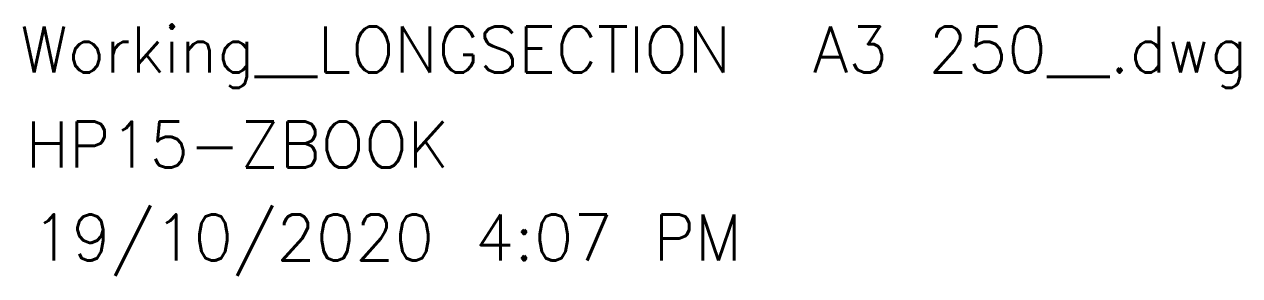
# Model space of a CAD drawing. Extents: x -66621 to 8567886, y -226536 to 8517995.
# Drawn here: x 469390 to 473359, y -226536 to -225716 of the extents above; entities that cross this region are included whole.
import ezdxf

# ---------------------------------------------------------------- set-up
doc = ezdxf.new("R2010")
doc.units = 0
doc.header["$MEASUREMENT"] = 0
doc.layers.get('0').update_dxf_attribs({"linetype": 'CONTINUOUS'})
doc.styles.add('Annotative', font='txt.shx', dxfattribs={"height": 200})

# ---------------------------------------------------------------- blocks, each defined once
blk = doc.blocks.new('REVDATE')
at = {"lineweight": 0, "style": 'Annotative', "flags": 8}
for tag, p in [('FNAME', (-0.0173, 0.3102)), ('USER', (0, 0)), ('REVDATE', (0.0217, -0.3025))]:
    blk.add_attdef(tag, p, '', height=0.15, dxfattribs=at)

msp = doc.modelspace()

# ---------------------------------------------------------------- block references
at = {"lineweight": 0, "ltscale": 800}
ref = msp.add_blockref('REVDATE', (469394.2, -226183.1), dxfattribs=dict(at, xscale=1000, yscale=1000, zscale=1000))
ref.add_attrib('USER', 'HP15-ZBOOK', (469394.2, -226183.1), dxfattribs={"lineweight": 0, "ltscale": 800, "height": 150, "style": 'Annotative'})
ref.add_attrib('REVDATE', '19/10/2020 4:07 PM', (469415.9, -226485.6), dxfattribs={"lineweight": 0, "ltscale": 800, "height": 150, "style": 'Annotative'})
ref.add_attrib('FNAME', 'Working__LONGSECTION  A3 250__.dwg', (469376.9, -225872.9), dxfattribs={"lineweight": 0, "ltscale": 800, "height": 150, "style": 'Annotative'})

doc.saveas('drawing.dxf')
